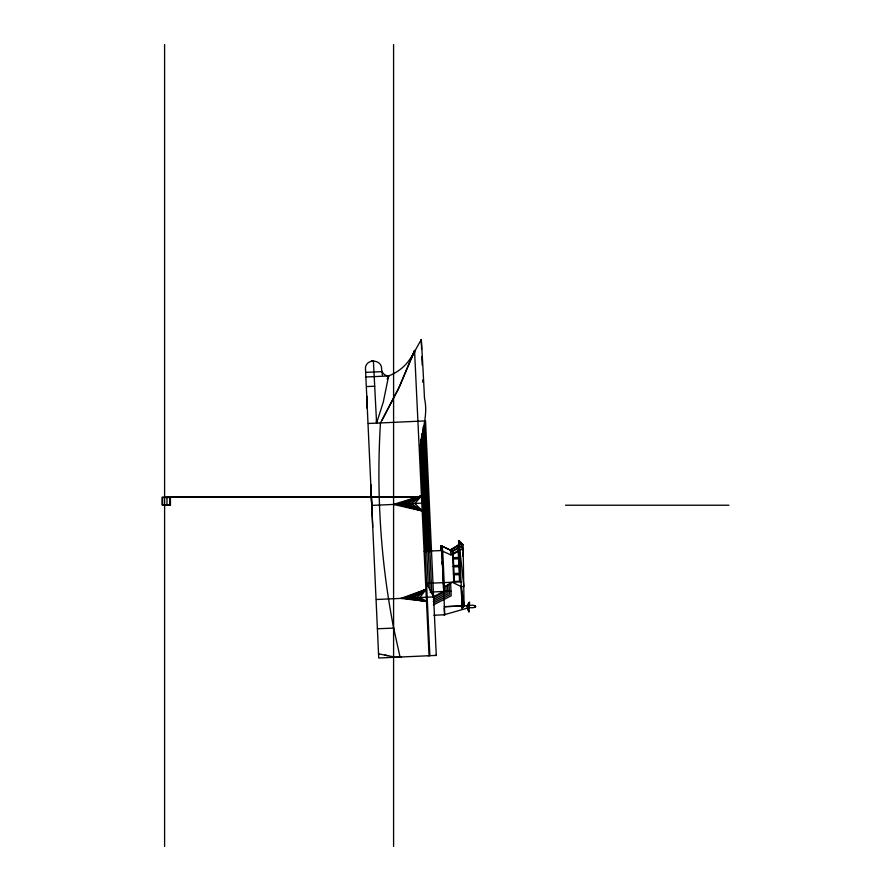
<?xml version="1.0" encoding="UTF-8"?>
<svg xmlns="http://www.w3.org/2000/svg" width="891" height="891" viewBox="0 0 891 891"><rect width="100%" height="100%" fill="white"/><g stroke="black" fill="none" stroke-linecap="round" stroke-linejoin="round"><path stroke-width="1.34" d="M432.58 597.148L443.774 591.468L441.891 550.504L441 545.682L440.945 550.504L441.769 550.905M458.431 545.682L458.887 540.859L463.086 544.691L464.077 605.824L462.162 607.918L461.783 605.913L444.108 606.726L464.077 605.824L461.315 586.646L458.887 540.859L463.42 549.524L462.919 556.251M469.078 606.437L469.524 602.361L468.911 611.861M467.229 606.337C474.948 602.762 480.761 608.854 468.633 607.539M419.672 451.002C420.975 433.137 428.593 416.342 424.484 398.177A111.13 1.916 87.5 0 0 423.025 369.587L422.668 362.971A111.13 1.916 87.5 0 0 421.287 339.56L413.268 353.861M366.424 376.96L365.867 376.993L388.632 375.957L383.308 401.975L376.592 423.125L376.414 420.786M388.242 378.218L388.632 375.957M413.279 353.861L399.736 386.093L381.983 420.363M411.531 358.282L412.834 354.974M387.162 379.12L388.532 375.946A45.018 45.018 0 0 0 414.549 350.531L429.061 655.72L428.025 655.72M444.253 614.757L467.508 608.063L467.174 605.657L469.301 602.361M467.285 605.657L469.524 602.361M461.148 585.832L462.162 607.918L463.242 606.426M426.021 589.385L419.939 597.527L426.566 601.403L400.839 598.396L426.021 589.385L416.721 597.672L426.566 601.403L403.979 598.251L426.021 589.385L413.513 597.816L426.566 601.403L407.142 598.106L426.021 589.385L410.317 597.961L426.566 601.403M429.295 502.791L396.952 504.273L421.721 495.686L414.85 503.46L422.423 510.966L393.421 504.44L421.721 495.686L411.252 503.627L422.423 510.966L396.952 504.273L371.759 505.409L370.79 484.938M461.872 607.918L464.077 605.824L461.661 605.913M441 545.682L450.055 550.103L458.865 544.88L458.687 540.859M452.272 551.562L458.531 547.765M441.023 550.504L450.946 554.915L459.556 549.691L463.42 549.524L459.377 545.682L463.899 586.523L461.248 586.646L452.194 582.224L443.584 587.447M421.721 495.686L407.655 503.783L422.423 510.966L400.505 504.117L421.721 495.686L404.08 503.95L422.423 510.966M433.939 597.393L444.598 591.947L442.716 550.905L441.825 546.083M433.405 599.476L446.246 592.905L445.934 586.022M433.204 601.38L447.906 593.863L447.505 585.075M433.861 602.851L449.554 594.832L449.064 584.128M433.338 604.922L451.214 595.789L450.634 583.171M382.317 375.078L382.161 371.614A7.061 7.061 0 0 1 381.615 368.963C381.949 359.396 366.635 358.171 365.444 367.671L378.731 658.003L436.278 655.397L425.542 420.897L368.339 423.492M371.157 361.3L373.407 360.955L376.592 423.125M378.575 653.827L395.559 657.235L401.518 656.945M376.403 599.498L433.605 596.903L425.653 581.545M366.201 372.338L382.161 371.614L382.562 372.427A7.061 7.061 0 0 0 388.532 375.946M366.791 386.571L374.677 386.215M381.593 371.636L382.161 371.614M424.161 551.317L441.825 550.504L444.765 614.757L433.895 615.258M452.717 558.39L459.143 558.089M453.074 566.308L459.5 566.019M453.441 574.227L459.867 573.938M426.989 583.382L460.959 581.823M430.108 592.092L451.002 591.134M463.554 605.824L467.396 605.657M377.428 628.756L393.677 628.122L400.048 657.046L396.662 657.19M367.281 408.345L366.769 396.205M167.408 496.866L422.579 496.866M422.59 497.189L162.073 497.189L162.073 504.907L169.858 504.907L169.858 497.189M565.473 505.23L728.927 505.23M457.885 545.348L458.776 550.17L460.224 581.856M451.614 549.146L452.517 553.968L453.809 582.157M459.556 549.691L458.887 540.859M450.055 550.103L459.065 544.88L458.486 540.859L462.886 544.691M443.963 614.757L444.765 614.757M435.254 655.397L436.278 655.397M385.068 655.141L387.674 655.665M372.115 361.011L373.44 361.635L373.407 360.955M467.396 608.063L469.022 611.861L467.285 608.063M393.677 628.122C380.49 560.684 376.28 491.531 380.457 422.958L398.31 389.189L414.549 350.531L414.616 352.769M457.996 548.255L458.208 550.348M452.84 551.384L453.051 553.478M450.946 554.915L450.456 550.103L441.201 545.682L441.424 550.504M475.349 606.493L475.349 606.86M475.471 607.016L475.271 605.969M475.337 606.125L475.46 606.682M366.747 396.205L367.326 408.345M444.175 608.063L444.475 614.757M441.925 561.475L442.047 564.215M424.561 422.278L430.476 551.228M424.138 425.62L431.834 593.484M423.169 427.001L428.916 552.297M422.78 430.988L430.075 590.076M421.866 433.75L427.257 551.351M421.465 437.358L428.304 586.668M420.552 440.087L425.698 552.387M420.229 445.511L429.863 655.687M370.834 484.938L372.728 527.127M461.315 586.646L462.162 607.918M422.189 365.043L422.111 362.971A111.13 1.259 87.5 0 1 421.877 356.634M393.588 44.55L393.588 846.45M166.973 497.189L166.973 504.907M164.601 44.55L164.601 846.45M422.869 382.328A111.13 1.259 87.5 0 1 422.768 379.956M421.621 349.428A111.13 1.259 87.5 0 1 421.287 339.56M457.751 545.849L452.595 548.979L452.806 551.061L457.963 547.932L457.751 545.849M458.186 551.284L453.174 554.325L453.33 557.71L458.464 557.476L458.186 551.284M458.531 558.768L453.385 559.002L453.686 565.64L458.832 565.406L458.531 558.768M458.887 566.687L453.753 566.921L454.054 573.559L459.199 573.325L458.887 566.687M459.255 574.606L454.109 574.84L454.421 581.478L459.556 581.244L459.255 574.606M170.448 497.512L162.585 497.512L162.585 505.23L170.448 505.23L170.448 497.512"/></g></svg>
